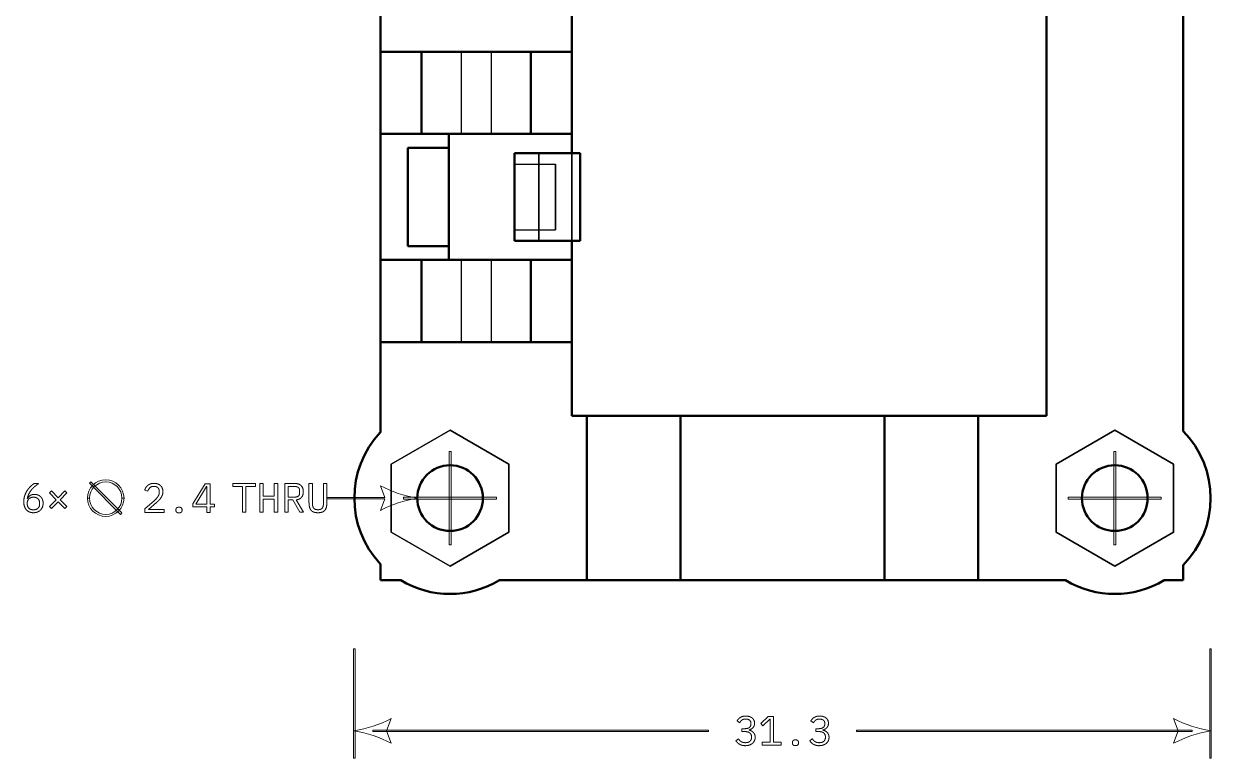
# Model space of a CAD drawing. Header units: millimetres. Extents: x 25 to 584, y 11 to 410.
# Drawn here: x 24.8 to 111.6, y 151.7 to 205.4 of the extents above; entities that cross this region are included whole.
import ezdxf

# ---------------------------------------------------------------- set-up
doc = ezdxf.new("R2010")
doc.units = ezdxf.units.MM
for name, color, linetype, lineweight in [('dims', 7, 'Continuous', 5), ('hidden', 7, 'Continuous', 25), ('part', 7, 'Continuous', 50)]:
    doc.layers.add(name, color=color, linetype=linetype, lineweight=lineweight)

msp = doc.modelspace()

# ---------------------------------------------------------------- linework, layer by layer
at = {"layer": 'dims'}
for p, q in [((55.913, 174.105), (55.913, 167.305)), ((56.064, 174.105), (55.913, 174.105)), ((56.064, 167.305), (56.064, 174.105)), ((104.513, 174.105), (104.513, 167.305)), ((104.663, 174.105), (104.513, 174.105)), ((104.663, 167.305), (104.663, 174.105)), ((25.902, 171.77), (25.578, 171.77)), ((26.838, 171.227), (26.691, 171.08)), ((26.691, 171.08), (27.18, 170.591)), ((27.327, 170.738), (26.838, 171.227)), ((27.816, 171.227), (27.327, 170.738)), ((27.474, 170.591), (27.963, 171.08)), ((27.963, 171.08), (27.816, 171.227)), ((29.732, 171.892), (29.625, 171.786)), ((29.625, 171.786), (31.893, 169.518)), ((32, 169.624), (29.732, 171.892)), ((33.663, 171.291), (33.888, 171.208)), ((34.731, 171.169), (34.731, 171.133)), ((38.076, 171.748), (37.17, 170.286)), ((37.395, 170.271), (38.19, 171.553)), ((38.442, 171.748), (38.076, 171.748)), ((38.19, 171.553), (38.202, 171.553)), ((38.202, 171.553), (38.202, 170.271)), ((38.442, 170.271), (38.442, 171.748)), ((40.103, 171.77), (40.103, 171.551)), ((41.753, 171.77), (40.103, 171.77)), ((40.103, 171.551), (40.803, 171.551)), ((40.803, 171.551), (40.803, 169.676)), ((41.054, 171.551), (41.753, 171.551)), ((41.054, 169.676), (41.054, 171.551)), ((41.753, 171.551), (41.753, 171.77)), ((42.068, 171.77), (42.068, 169.676)), ((42.321, 171.77), (42.068, 171.77)), ((42.321, 170.846), (42.321, 171.77)), ((43.136, 171.77), (43.136, 170.846)), ((43.388, 171.77), (43.136, 171.77)), ((43.388, 169.676), (43.388, 171.77)), ((43.898, 171.77), (43.898, 169.676)), ((44.661, 171.77), (43.898, 171.77)), ((44.151, 171.551), (44.654, 171.551)), ((44.151, 170.783), (44.151, 171.551)), ((44.991, 171.245), (44.991, 171.089)), ((45.921, 171.77), (45.668, 171.77)), ((45.668, 171.77), (45.668, 170.573)), ((45.921, 170.513), (45.921, 171.77)), ((46.736, 171.77), (46.736, 170.513)), ((46.988, 171.77), (46.736, 171.77)), ((46.988, 170.573), (46.988, 171.77)), ((50.889, 171.605), (51.207, 170.755)), ((25.074, 170.3), (25.074, 170.324)), ((25.092, 170.678), (25.077, 170.684)), ((25.98, 170.324), (25.98, 170.3)), ((27.18, 170.591), (26.691, 170.102)), ((26.838, 169.955), (27.327, 170.444)), ((27.327, 170.444), (27.816, 169.955)), ((27.963, 170.102), (27.474, 170.591)), ((29.478, 170.705), (29.628, 170.705)), ((29.628, 170.705), (29.478, 170.705)), ((31.998, 170.705), (32.148, 170.705)), ((32.148, 170.705), (31.998, 170.705)), ((34.38, 170.541), (33.681, 169.911)), ((33.942, 169.873), (34.527, 170.383)), ((37.17, 170.286), (37.17, 170.064)), ((38.202, 170.271), (37.395, 170.271)), ((38.753, 170.271), (38.442, 170.271)), ((38.753, 170.064), (38.753, 170.271)), ((43.136, 170.846), (42.321, 170.846)), ((42.321, 170.627), (43.136, 170.627)), ((42.321, 169.676), (42.321, 170.627)), ((43.136, 170.627), (43.136, 169.676)), ((44.654, 170.783), (44.151, 170.783)), ((44.151, 169.676), (44.151, 170.57)), ((44.151, 170.57), (44.483, 170.57)), ((44.483, 170.57), (44.993, 169.676)), ((45.276, 169.676), (44.741, 170.582)), ((48.988, 170.755), (46.988, 170.755)), ((46.988, 170.755), (46.988, 170.655)), ((46.988, 170.655), (48.988, 170.655)), ((51.207, 170.755), (48.988, 170.755)), ((48.988, 170.755), (48.988, 170.655)), ((48.988, 170.655), (48.988, 170.755)), ((48.988, 170.655), (51.207, 170.655)), ((51.207, 170.655), (50.889, 169.805)), ((59.389, 170.78), (52.589, 170.78)), ((52.589, 170.78), (52.589, 170.63)), ((52.589, 170.63), (59.389, 170.63)), ((59.389, 170.63), (59.389, 170.78)), ((107.989, 170.78), (101.188, 170.78)), ((101.188, 170.78), (101.188, 170.63)), ((101.188, 170.63), (107.989, 170.63)), ((107.989, 170.63), (107.989, 170.78)), ((26.691, 170.102), (26.838, 169.955)), ((27.816, 169.955), (27.963, 170.102)), ((31.893, 169.518), (32, 169.624)), ((33.681, 169.911), (33.681, 169.654)), ((33.681, 169.654), (35.078, 169.654)), ((35.078, 169.873), (33.942, 169.873)), ((35.078, 169.654), (35.078, 169.873)), ((35.946, 169.861), (35.946, 169.806)), ((36.39, 169.806), (36.39, 169.861)), ((37.17, 170.064), (38.202, 170.064)), ((38.202, 170.064), (38.202, 169.654)), ((38.202, 169.654), (38.442, 169.654)), ((38.442, 170.064), (38.753, 170.064)), ((38.442, 169.654), (38.442, 170.064)), ((40.803, 169.676), (41.054, 169.676)), ((42.068, 169.676), (42.321, 169.676)), ((43.136, 169.676), (43.388, 169.676)), ((43.898, 169.676), (44.151, 169.676)), ((44.993, 169.676), (45.276, 169.676)), ((55.913, 167.305), (56.064, 167.305)), ((104.513, 167.305), (104.663, 167.305)), ((49.038, 159.705), (48.938, 159.705)), ((48.938, 159.705), (48.938, 151.705)), ((49.038, 151.705), (49.038, 159.705)), ((111.639, 159.705), (111.539, 159.705)), ((111.539, 159.705), (111.539, 151.705)), ((111.639, 151.705), (111.639, 159.705)), ((51.351, 153.705), (51.688, 154.605)), ((79.254, 154.752), (78.698, 154.233)), ((78.845, 154.074), (79.374, 154.566)), ((79.646, 154.752), (79.254, 154.752)), ((79.374, 154.566), (79.394, 154.566)), ((79.394, 154.566), (79.394, 152.877)), ((79.646, 152.877), (79.646, 154.752)), ((108.888, 154.605), (109.226, 153.705)), ((50.338, 153.755), (50.338, 153.655)), ((74.883, 153.755), (50.338, 153.755)), ((51.688, 152.805), (51.351, 153.705)), ((74.883, 153.655), (74.883, 153.755)), ((76.974, 154.446), (77.162, 154.302)), ((77.549, 153.864), (77.319, 153.864)), ((77.319, 153.864), (77.319, 153.648)), ((77.844, 153.759), (77.844, 153.771)), ((77.987, 154.233), (77.987, 154.212)), ((78.698, 154.233), (78.845, 154.074)), ((82.373, 154.446), (82.562, 154.302)), ((82.949, 153.864), (82.718, 153.864)), ((82.718, 153.864), (82.718, 153.648)), ((83.243, 153.759), (83.243, 153.771)), ((83.387, 154.233), (83.387, 154.212)), ((85.694, 153.755), (85.694, 153.655)), ((110.239, 153.755), (85.694, 153.755)), ((109.226, 153.705), (108.888, 152.805)), ((110.239, 153.655), (110.239, 153.755)), ((50.338, 153.655), (74.883, 153.655)), ((77.072, 153.123), (76.883, 152.979)), ((77.319, 153.648), (77.567, 153.648)), ((78.029, 153.258), (78.029, 153.234)), ((78.794, 152.877), (78.794, 152.658)), ((79.394, 152.877), (78.794, 152.877)), ((80.198, 152.877), (79.646, 152.877)), ((80.198, 152.658), (80.198, 152.877)), ((81.017, 152.865), (81.017, 152.811)), ((81.461, 152.811), (81.461, 152.865)), ((82.472, 153.123), (82.283, 152.979)), ((82.718, 153.648), (82.967, 153.648)), ((83.429, 153.258), (83.429, 153.234)), ((85.694, 153.655), (110.239, 153.655)), ((78.794, 152.658), (80.198, 152.658)), ((48.938, 151.705), (49.038, 151.705)), ((111.539, 151.705), (111.639, 151.705))]:
    msp.add_line(p, q, dxfattribs=at)
for centre, radius, start, end in [((30.813, 170.705), 1.335, 0, 180), ((30.813, 170.705), 1.185, 0, 180), ((55.089, 179.705), 9.124, -117.40758, -99.46232), ((30.813, 170.705), 1.335, 180, 360), ((30.813, 170.705), 1.185, 180, 360), ((55.089, 161.705), 9.124, 99.46232, 117.40758), ((47.488, 162.705), 9.124, -80.53768, -62.59242), ((113.089, 162.705), 9.124, -117.40758, -99.46232), ((47.488, 144.705), 9.124, 62.59242, 80.53768), ((113.089, 144.705), 9.124, 99.46232, 117.40758)]:
    msp.add_arc(centre, radius, start, end, dxfattribs=at)
for points in [[(24.889, 170.883), (24.96, 171.089), (25.069, 171.258)], [(25.069, 171.258), (25.179, 171.428), (25.314, 171.558)], [(25.362, 171.285), (25.26, 171.158), (25.191, 171.012)], [(25.314, 171.558), (25.449, 171.689), (25.578, 171.77)], [(25.597, 171.53), (25.464, 171.413), (25.362, 171.285)], [(25.902, 171.77), (25.731, 171.647), (25.597, 171.53)], [(33.663, 171.291), (33.693, 171.384), (33.745, 171.473)], [(33.745, 171.473), (33.798, 171.561), (33.879, 171.63)], [(33.879, 171.63), (33.96, 171.699), (34.075, 171.741)], [(34.042, 171.467), (33.938, 171.369), (33.888, 171.208)], [(34.338, 171.564), (34.146, 171.564), (34.042, 171.467)], [(34.075, 171.741), (34.191, 171.784), (34.343, 171.784)], [(34.632, 171.461), (34.533, 171.564), (34.338, 171.564)], [(34.343, 171.784), (34.5, 171.784), (34.621, 171.739)], [(34.621, 171.739), (34.743, 171.694), (34.825, 171.613)], [(34.731, 171.169), (34.731, 171.358), (34.632, 171.461)], [(34.632, 170.825), (34.731, 170.971), (34.731, 171.133)], [(34.825, 171.613), (34.908, 171.531), (34.951, 171.42)], [(34.951, 171.42), (34.995, 171.309), (34.995, 171.178)], [(34.995, 171.178), (34.995, 171.058), (34.96, 170.953)], [(44.902, 171.471), (44.813, 171.551), (44.654, 171.551)], [(44.661, 171.77), (44.951, 171.77), (45.105, 171.611)], [(44.991, 171.245), (44.991, 171.392), (44.902, 171.471)], [(44.902, 170.862), (44.991, 170.942), (44.991, 171.089)], [(45.105, 171.611), (45.258, 171.452), (45.258, 171.167)], [(45.258, 171.167), (45.258, 170.912), (45.126, 170.759)], [(24.819, 170.444), (24.819, 170.678), (24.889, 170.883)], [(24.868, 170.108), (24.819, 170.258), (24.819, 170.444)], [(25.192, 170.654), (25.074, 170.537), (25.074, 170.324)], [(25.074, 170.3), (25.074, 170.087), (25.192, 169.97)], [(25.191, 171.012), (25.122, 170.867), (25.077, 170.684)], [(25.092, 170.678), (25.167, 170.807), (25.29, 170.892)], [(25.527, 170.771), (25.311, 170.771), (25.192, 170.654)], [(25.29, 170.892), (25.413, 170.978), (25.608, 170.978)], [(25.861, 170.654), (25.743, 170.771), (25.527, 170.771)], [(25.608, 170.978), (25.746, 170.978), (25.86, 170.933)], [(25.86, 170.933), (25.974, 170.888), (26.058, 170.804)], [(25.98, 170.324), (25.98, 170.537), (25.861, 170.654)], [(25.861, 169.97), (25.98, 170.087), (25.98, 170.3)], [(26.058, 170.804), (26.142, 170.72), (26.188, 170.6)], [(26.235, 170.333), (26.235, 170.18), (26.184, 170.053)], [(26.188, 170.6), (26.235, 170.48), (26.235, 170.333)], [(34.38, 170.541), (34.533, 170.679), (34.632, 170.825)], [(34.717, 170.564), (34.632, 170.473), (34.527, 170.383)], [(34.864, 170.752), (34.803, 170.656), (34.717, 170.564)], [(34.96, 170.953), (34.926, 170.848), (34.864, 170.752)], [(44.654, 170.783), (44.813, 170.783), (44.902, 170.862)], [(45.126, 170.759), (44.993, 170.606), (44.741, 170.582)], [(45.691, 170.165), (45.668, 170.339), (45.668, 170.573)], [(45.921, 170.513), (45.921, 170.36), (45.93, 170.24)], [(45.93, 170.24), (45.938, 170.12), (45.977, 170.034)], [(46.68, 170.034), (46.718, 170.12), (46.727, 170.24)], [(46.727, 170.24), (46.736, 170.36), (46.736, 170.513)], [(46.988, 170.573), (46.988, 170.339), (46.966, 170.165)], [(25.009, 169.854), (24.918, 169.958), (24.868, 170.108)], [(25.233, 169.695), (25.101, 169.751), (25.009, 169.854)], [(25.192, 169.97), (25.311, 169.853), (25.527, 169.853)], [(25.53, 169.64), (25.365, 169.64), (25.233, 169.695)], [(25.527, 169.853), (25.743, 169.853), (25.861, 169.97)], [(25.819, 169.691), (25.689, 169.64), (25.53, 169.64)], [(26.041, 169.833), (25.95, 169.742), (25.819, 169.691)], [(26.184, 170.053), (26.133, 169.925), (26.041, 169.833)], [(35.946, 169.861), (35.946, 169.939), (35.995, 169.99)], [(35.995, 169.678), (35.946, 169.729), (35.946, 169.806)], [(35.995, 169.99), (36.045, 170.041), (36.168, 170.041)], [(36.168, 169.626), (36.045, 169.626), (35.995, 169.678)], [(36.168, 170.041), (36.291, 170.041), (36.34, 169.99)], [(36.34, 169.678), (36.291, 169.626), (36.168, 169.626)], [(36.34, 169.99), (36.39, 169.939), (36.39, 169.861)], [(36.39, 169.806), (36.39, 169.729), (36.34, 169.678)], [(45.784, 169.874), (45.713, 169.991), (45.691, 170.165)], [(45.985, 169.698), (45.854, 169.757), (45.784, 169.874)], [(45.977, 170.034), (46.016, 169.949), (46.099, 169.904)], [(46.328, 169.64), (46.116, 169.64), (45.985, 169.698)], [(46.099, 169.904), (46.181, 169.859), (46.328, 169.859)], [(46.328, 169.859), (46.476, 169.859), (46.558, 169.904)], [(46.672, 169.698), (46.541, 169.64), (46.328, 169.64)], [(46.558, 169.904), (46.641, 169.949), (46.68, 170.034)], [(46.873, 169.874), (46.803, 169.757), (46.672, 169.698)], [(46.966, 170.165), (46.943, 169.991), (46.873, 169.874)], [(76.974, 154.446), (77.012, 154.509), (77.069, 154.57)], [(77.069, 154.57), (77.126, 154.632), (77.203, 154.68)], [(77.203, 154.68), (77.279, 154.728), (77.38, 154.758)], [(77.604, 154.569), (77.435, 154.569), (77.332, 154.495)], [(77.38, 154.758), (77.48, 154.788), (77.609, 154.788)], [(77.881, 154.485), (77.774, 154.569), (77.604, 154.569)], [(77.609, 154.788), (77.744, 154.788), (77.861, 154.753)], [(77.861, 154.753), (77.979, 154.719), (78.065, 154.651)], [(78.065, 154.651), (78.152, 154.584), (78.202, 154.485)], [(82.373, 154.446), (82.412, 154.509), (82.469, 154.57)], [(82.469, 154.57), (82.526, 154.632), (82.603, 154.68)], [(82.603, 154.68), (82.679, 154.728), (82.78, 154.758)], [(83.004, 154.569), (82.835, 154.569), (82.732, 154.495)], [(82.78, 154.758), (82.88, 154.788), (83.009, 154.788)], [(83.281, 154.485), (83.174, 154.569), (83.004, 154.569)], [(83.009, 154.788), (83.144, 154.788), (83.261, 154.753)], [(83.261, 154.753), (83.379, 154.719), (83.465, 154.651)], [(83.465, 154.651), (83.552, 154.584), (83.602, 154.485)], [(77.332, 154.495), (77.229, 154.422), (77.162, 154.302)], [(77.549, 153.864), (77.769, 153.864), (77.878, 153.961)], [(78.002, 153.834), (77.927, 153.792), (77.844, 153.771)], [(77.844, 153.759), (77.93, 153.741), (78.011, 153.7)], [(77.878, 153.961), (77.987, 154.059), (77.987, 154.212)], [(77.987, 154.233), (77.987, 154.401), (77.881, 154.485)], [(78.133, 153.936), (78.077, 153.876), (78.002, 153.834)], [(78.011, 153.7), (78.092, 153.66), (78.155, 153.595)], [(78.22, 154.077), (78.189, 153.996), (78.133, 153.936)], [(78.202, 154.485), (78.251, 154.386), (78.251, 154.26)], [(78.251, 154.26), (78.251, 154.158), (78.22, 154.077)], [(82.732, 154.495), (82.629, 154.422), (82.562, 154.302)], [(82.949, 153.864), (83.168, 153.864), (83.278, 153.961)], [(83.402, 153.834), (83.327, 153.792), (83.243, 153.771)], [(83.243, 153.759), (83.33, 153.741), (83.411, 153.7)], [(83.278, 153.961), (83.387, 154.059), (83.387, 154.212)], [(83.387, 154.233), (83.387, 154.401), (83.281, 154.485)], [(83.533, 153.936), (83.477, 153.876), (83.402, 153.834)], [(83.411, 153.7), (83.492, 153.66), (83.555, 153.595)], [(83.62, 154.077), (83.588, 153.996), (83.533, 153.936)], [(83.602, 154.485), (83.651, 154.386), (83.651, 154.26)], [(83.651, 154.26), (83.651, 154.158), (83.62, 154.077)], [(76.993, 152.847), (76.931, 152.91), (76.883, 152.979)], [(77.137, 152.733), (77.054, 152.784), (76.993, 152.847)], [(77.072, 153.123), (77.114, 153.06), (77.159, 153.009)], [(77.159, 153.009), (77.204, 152.958), (77.263, 152.92)], [(77.263, 152.92), (77.321, 152.883), (77.396, 152.862)], [(77.396, 152.862), (77.471, 152.841), (77.57, 152.841)], [(77.914, 153.546), (77.799, 153.648), (77.567, 153.648)], [(77.57, 152.841), (77.792, 152.841), (77.911, 152.943)], [(77.911, 152.943), (78.029, 153.045), (78.029, 153.234)], [(78.029, 153.258), (78.029, 153.444), (77.914, 153.546)], [(78.241, 152.983), (78.189, 152.871), (78.094, 152.791)], [(78.155, 153.595), (78.219, 153.531), (78.256, 153.439)], [(78.294, 153.231), (78.294, 153.096), (78.241, 152.983)], [(78.256, 153.439), (78.294, 153.348), (78.294, 153.231)], [(81.017, 152.865), (81.017, 152.943), (81.067, 152.994)], [(81.067, 152.682), (81.017, 152.733), (81.017, 152.811)], [(81.067, 152.994), (81.116, 153.045), (81.239, 153.045)], [(81.239, 153.045), (81.362, 153.045), (81.412, 152.994)], [(81.412, 152.994), (81.461, 152.943), (81.461, 152.865)], [(81.461, 152.811), (81.461, 152.733), (81.412, 152.682)], [(82.393, 152.847), (82.331, 152.91), (82.283, 152.979)], [(82.537, 152.733), (82.454, 152.784), (82.393, 152.847)], [(82.472, 153.123), (82.514, 153.06), (82.559, 153.009)], [(82.559, 153.009), (82.604, 152.958), (82.663, 152.92)], [(82.663, 152.92), (82.721, 152.883), (82.796, 152.862)], [(82.796, 152.862), (82.871, 152.841), (82.97, 152.841)], [(83.314, 153.546), (83.198, 153.648), (82.967, 153.648)], [(82.97, 152.841), (83.192, 152.841), (83.311, 152.943)], [(83.311, 152.943), (83.429, 153.045), (83.429, 153.234)], [(83.429, 153.258), (83.429, 153.444), (83.314, 153.546)], [(83.641, 152.983), (83.588, 152.871), (83.494, 152.791)], [(83.555, 153.595), (83.618, 153.531), (83.656, 153.439)], [(83.694, 153.231), (83.694, 153.096), (83.641, 152.983)], [(83.656, 153.439), (83.694, 153.348), (83.694, 153.231)], [(77.326, 152.652), (77.219, 152.682), (77.137, 152.733)], [(77.57, 152.622), (77.432, 152.622), (77.326, 152.652)], [(77.866, 152.667), (77.732, 152.622), (77.57, 152.622)], [(78.094, 152.791), (77.999, 152.712), (77.866, 152.667)], [(81.239, 152.631), (81.116, 152.631), (81.067, 152.682)], [(81.412, 152.682), (81.362, 152.631), (81.239, 152.631)], [(82.726, 152.652), (82.619, 152.682), (82.537, 152.733)], [(82.97, 152.622), (82.832, 152.622), (82.726, 152.652)], [(83.266, 152.667), (83.132, 152.622), (82.97, 152.622)], [(83.494, 152.791), (83.399, 152.712), (83.266, 152.667)]]:
    msp.add_open_spline(points, degree=2, dxfattribs=at)
at = {"layer": 'hidden'}
for p, q in [((50.889, 175.5), (50.889, 214.66)), ((109.588, 214.556), (109.588, 175.604)), ((64.888, 176.705), (64.888, 213.455)), ((99.588, 176.705), (99.588, 213.455)), ((50.889, 203.305), (64.888, 203.305)), ((53.889, 203.305), (53.889, 197.305)), ((56.788, 203.305), (56.788, 197.305)), ((58.988, 203.305), (58.988, 197.305)), ((61.889, 203.305), (61.889, 197.305)), ((50.889, 197.305), (55.888, 197.305)), ((55.888, 196.305), (55.888, 197.305)), ((55.888, 197.305), (64.888, 197.305)), ((55.888, 196.305), (52.888, 196.305)), ((52.888, 196.305), (52.888, 189.105)), ((55.888, 189.105), (55.888, 196.305)), ((60.688, 195.905), (62.488, 195.905)), ((60.688, 195.905), (60.688, 189.505)), ((62.488, 195.905), (62.488, 189.505)), ((62.488, 189.505), (62.488, 195.905)), ((62.488, 195.905), (64.888, 195.905)), ((64.888, 195.905), (64.888, 189.505)), ((64.888, 195.905), (65.489, 195.905)), ((65.489, 189.505), (65.489, 195.905)), ((60.688, 195.105), (63.688, 195.105)), ((60.688, 190.305), (63.688, 190.305)), ((60.688, 189.505), (62.488, 189.505)), ((62.488, 189.505), (64.888, 189.505)), ((64.888, 189.505), (65.489, 189.505)), ((55.888, 189.105), (52.888, 189.105)), ((55.888, 188.105), (55.888, 189.105)), ((50.889, 188.105), (55.888, 188.105)), ((53.889, 188.105), (53.889, 182.105)), ((55.888, 188.105), (64.888, 188.105)), ((56.788, 188.105), (56.788, 182.105)), ((58.988, 188.105), (58.988, 182.105)), ((61.889, 188.105), (61.889, 182.105)), ((64.888, 182.105), (50.889, 182.105)), ((99.588, 176.705), (64.888, 176.705)), ((65.989, 164.705), (65.989, 176.705)), ((94.588, 164.705), (94.588, 176.705)), ((55.988, 175.67), (51.688, 173.188)), ((51.688, 173.188), (55.988, 175.67)), ((55.988, 175.67), (60.288, 173.188)), ((60.288, 173.188), (55.988, 175.67)), ((100.288, 173.188), (104.588, 175.67)), ((104.588, 175.67), (100.288, 173.188)), ((104.588, 175.67), (108.888, 173.188)), ((108.888, 173.188), (104.588, 175.67)), ((51.688, 168.222), (51.688, 173.188)), ((51.688, 173.188), (51.688, 168.222)), ((60.288, 173.188), (60.288, 168.222)), ((60.288, 168.222), (60.288, 173.188)), ((100.288, 168.222), (100.288, 173.188)), ((100.288, 173.188), (100.288, 168.222)), ((108.888, 173.188), (108.888, 168.222)), ((108.888, 168.222), (108.888, 173.188)), ((55.988, 165.74), (51.688, 168.222)), ((51.688, 168.222), (55.988, 165.74)), ((55.988, 165.74), (60.288, 168.222)), ((60.288, 168.222), (55.988, 165.74)), ((104.588, 165.74), (100.288, 168.222)), ((100.288, 168.222), (104.588, 165.74)), ((108.888, 168.222), (104.588, 165.74)), ((104.588, 165.74), (108.888, 168.222)), ((50.889, 164.705), (50.889, 165.91)), ((109.588, 165.806), (109.588, 164.705)), ((50.889, 164.705), (52.383, 164.705)), ((59.594, 164.705), (100.983, 164.705)), ((108.194, 164.705), (109.588, 164.705))]:
    msp.add_line(p, q, dxfattribs=at)
for centre in [(55.988, 170.705), (104.588, 170.705)]:
    msp.add_circle(centre, 2.4, dxfattribs=at)
for centre, start, end in [((55.988, 170.705), 136.76677, 223.23323), ((104.588, 170.705), -44.41531, 44.41531), ((55.988, 170.705), 238.99728, 301.00272), ((104.588, 170.705), 238.99728, 301.00272)]:
    msp.add_arc(centre, 7, start, end, dxfattribs=at)
for points in [[(58.988, 203.305), (58.961, 203.305), (58.88, 203.305), (58.749, 203.305), (58.574, 203.305), (58.366, 203.305), (58.133, 203.305), (57.889, 203.305), (57.644, 203.305), (57.411, 203.305), (57.203, 203.305), (57.028, 203.305), (56.897, 203.305), (56.816, 203.305), (56.788, 203.305)], [(56.788, 203.305), (56.816, 203.305), (56.897, 203.305), (57.028, 203.305), (57.203, 203.305), (57.411, 203.305), (57.644, 203.305), (57.889, 203.305), (58.133, 203.305), (58.366, 203.305), (58.574, 203.305), (58.749, 203.305), (58.88, 203.305), (58.961, 203.305), (58.988, 203.305)], [(58.988, 197.305), (58.961, 197.305), (58.88, 197.305), (58.749, 197.305), (58.574, 197.305), (58.366, 197.305), (58.133, 197.305), (57.889, 197.305), (57.644, 197.305), (57.411, 197.305), (57.203, 197.305), (57.028, 197.305), (56.897, 197.305), (56.816, 197.305), (56.788, 197.305)], [(56.788, 197.305), (56.816, 197.305), (56.897, 197.305), (57.028, 197.305), (57.203, 197.305), (57.411, 197.305), (57.644, 197.305), (57.889, 197.305), (58.133, 197.305), (58.366, 197.305), (58.574, 197.305), (58.749, 197.305), (58.88, 197.305), (58.961, 197.305), (58.988, 197.305)], [(60.688, 195.105), (60.688, 195.045), (60.688, 194.867), (60.688, 194.581), (60.688, 194.201), (60.688, 193.746), (60.688, 193.239), (60.688, 192.705), (60.688, 192.171), (60.688, 191.664), (60.688, 191.209), (60.688, 190.829), (60.688, 190.543), (60.688, 190.365), (60.688, 190.305)], [(63.688, 195.105), (63.688, 195.045), (63.688, 194.867), (63.688, 194.581), (63.688, 194.201), (63.688, 193.746), (63.688, 193.239), (63.688, 192.705), (63.688, 192.171), (63.688, 191.664), (63.688, 191.209), (63.688, 190.829), (63.688, 190.543), (63.688, 190.365), (63.688, 190.305)], [(58.988, 188.105), (58.961, 188.105), (58.88, 188.105), (58.749, 188.105), (58.574, 188.105), (58.366, 188.105), (58.133, 188.105), (57.889, 188.105), (57.644, 188.105), (57.411, 188.105), (57.203, 188.105), (57.028, 188.105), (56.897, 188.105), (56.816, 188.105), (56.788, 188.105)], [(56.788, 188.105), (56.816, 188.105), (56.897, 188.105), (57.028, 188.105), (57.203, 188.105), (57.411, 188.105), (57.644, 188.105), (57.889, 188.105), (58.133, 188.105), (58.366, 188.105), (58.574, 188.105), (58.749, 188.105), (58.88, 188.105), (58.961, 188.105), (58.988, 188.105)], [(58.988, 182.105), (58.961, 182.105), (58.88, 182.105), (58.749, 182.105), (58.574, 182.105), (58.366, 182.105), (58.133, 182.105), (57.889, 182.105), (57.644, 182.105), (57.411, 182.105), (57.203, 182.105), (57.028, 182.105), (56.897, 182.105), (56.816, 182.105), (56.788, 182.105)], [(56.788, 182.105), (56.816, 182.105), (56.897, 182.105), (57.028, 182.105), (57.203, 182.105), (57.411, 182.105), (57.644, 182.105), (57.889, 182.105), (58.133, 182.105), (58.366, 182.105), (58.574, 182.105), (58.749, 182.105), (58.88, 182.105), (58.961, 182.105), (58.988, 182.105)]]:
    msp.add_open_spline(points, degree=1, dxfattribs=at)
for points, knots in [([(60.688, 192.705), (60.688, 192.839), (60.688, 192.974), (60.688, 193.241), (60.688, 193.498), (60.688, 193.622), (60.688, 193.746), (60.688, 193.864), (60.688, 193.982), (60.688, 194.092), (60.688, 194.201), (60.688, 194.302), (60.688, 194.402), (60.688, 194.492), (60.688, 194.581), (60.688, 194.659), (60.688, 194.737), (60.688, 194.802), (60.688, 194.867), (60.688, 194.919), (60.688, 194.97), (60.688, 195.008), (60.688, 195.045), (60.688, 195.067), (60.688, 195.09), (60.688, 195.097), (60.688, 195.105)], [0, 0, 0, 0.1122, 0.1122, 0.336599, 0.336599, 0.448799, 0.448799, 0.560999, 0.560999, 0.673198, 0.673198, 0.785398, 0.785398, 0.897598, 0.897598, 1.009798, 1.009798, 1.121997, 1.121997, 1.234197, 1.234197, 1.346397, 1.346397, 1.458597, 1.458597, 1.570796, 1.570796, 1.570796]), ([(63.688, 192.705), (63.688, 192.839), (63.688, 192.974), (63.688, 193.241), (63.688, 193.498), (63.688, 193.622), (63.688, 193.746), (63.688, 193.864), (63.688, 193.982), (63.688, 194.092), (63.688, 194.201), (63.688, 194.302), (63.688, 194.402), (63.688, 194.492), (63.688, 194.581), (63.688, 194.659), (63.688, 194.737), (63.688, 194.802), (63.688, 194.867), (63.688, 194.919), (63.688, 194.97), (63.688, 195.008), (63.688, 195.045), (63.688, 195.067), (63.688, 195.09), (63.688, 195.097), (63.688, 195.105)], [0, 0, 0, 0.1122, 0.1122, 0.336599, 0.336599, 0.448799, 0.448799, 0.560999, 0.560999, 0.673198, 0.673198, 0.785398, 0.785398, 0.897598, 0.897598, 1.009798, 1.009798, 1.121997, 1.121997, 1.234197, 1.234197, 1.346397, 1.346397, 1.458597, 1.458597, 1.570796, 1.570796, 1.570796]), ([(60.688, 190.305), (60.688, 190.313), (60.688, 190.32), (60.688, 190.343), (60.688, 190.365), (60.688, 190.402), (60.688, 190.44), (60.688, 190.491), (60.688, 190.543), (60.688, 190.608), (60.688, 190.673), (60.688, 190.751), (60.688, 190.829), (60.688, 190.918), (60.688, 191.008), (60.688, 191.108), (60.688, 191.209), (60.688, 191.318), (60.688, 191.428), (60.688, 191.546), (60.688, 191.664), (60.688, 191.788), (60.688, 191.912), (60.688, 192.042), (60.688, 192.171), (60.688, 192.435), (60.688, 192.705)], [0, 0, 0, 0.071429, 0.071429, 0.142857, 0.142857, 0.214286, 0.214286, 0.285714, 0.285714, 0.357143, 0.357143, 0.428571, 0.428571, 0.5, 0.5, 0.571429, 0.571429, 0.642857, 0.642857, 0.714286, 0.714286, 0.785714, 0.785714, 0.857143, 0.857143, 1, 1, 1]), ([(63.688, 190.305), (63.688, 190.313), (63.688, 190.32), (63.688, 190.343), (63.688, 190.365), (63.688, 190.402), (63.688, 190.44), (63.688, 190.491), (63.688, 190.543), (63.688, 190.608), (63.688, 190.673), (63.688, 190.751), (63.688, 190.829), (63.688, 190.918), (63.688, 191.008), (63.688, 191.108), (63.688, 191.209), (63.688, 191.318), (63.688, 191.428), (63.688, 191.546), (63.688, 191.664), (63.688, 191.788), (63.688, 191.912), (63.688, 192.042), (63.688, 192.171), (63.688, 192.435), (63.688, 192.705)], [0, 0, 0, 0.071429, 0.071429, 0.142857, 0.142857, 0.214286, 0.214286, 0.285714, 0.285714, 0.357143, 0.357143, 0.428571, 0.428571, 0.5, 0.5, 0.571429, 0.571429, 0.642857, 0.642857, 0.714286, 0.714286, 0.785714, 0.785714, 0.857143, 0.857143, 1, 1, 1])]:
    msp.add_open_spline(points, degree=2, knots=knots, dxfattribs=at)
at = {"layer": 'part'}
for p, q in [((109.588, 175.604), (109.588, 214.556)), ((50.889, 203.305), (50.889, 213.055)), ((64.888, 203.305), (64.888, 213.055)), ((99.588, 176.705), (99.588, 213.455)), ((50.889, 197.305), (50.889, 203.305)), ((50.889, 203.305), (53.889, 203.305)), ((53.889, 197.305), (53.889, 203.305)), ((61.889, 203.305), (64.888, 203.305)), ((61.889, 197.305), (61.889, 203.305)), ((64.888, 197.305), (64.888, 203.305)), ((50.889, 188.105), (50.889, 197.305)), ((50.889, 197.305), (53.889, 197.305)), ((55.888, 196.305), (55.888, 197.305)), ((61.889, 197.305), (64.888, 197.305)), ((64.888, 195.905), (64.888, 197.305)), ((55.888, 196.305), (52.888, 196.305)), ((52.888, 196.305), (52.888, 189.105)), ((55.888, 196.305), (55.888, 189.105)), ((60.688, 195.905), (65.489, 195.905)), ((60.688, 189.505), (60.688, 195.905)), ((65.489, 189.505), (65.489, 195.905)), ((60.688, 189.505), (65.489, 189.505)), ((64.888, 188.105), (64.888, 189.505)), ((55.888, 189.105), (52.888, 189.105)), ((55.888, 188.105), (55.888, 189.105)), ((50.889, 182.105), (50.889, 188.105)), ((50.889, 188.105), (53.889, 188.105)), ((53.889, 182.105), (53.889, 188.105)), ((61.889, 188.105), (64.888, 188.105)), ((61.889, 182.105), (61.889, 188.105)), ((64.888, 182.105), (64.888, 188.105)), ((50.889, 182.105), (50.889, 175.5)), ((50.889, 182.105), (53.889, 182.105)), ((61.889, 182.105), (64.888, 182.105)), ((64.888, 182.105), (64.888, 176.705)), ((64.888, 176.705), (65.989, 176.705)), ((65.989, 176.705), (72.829, 176.705)), ((65.989, 164.705), (65.989, 176.705)), ((72.829, 176.705), (72.829, 164.705)), ((87.748, 176.705), (94.588, 176.705)), ((87.748, 176.705), (87.748, 164.705)), ((94.588, 176.705), (99.588, 176.705)), ((94.588, 164.705), (94.588, 176.705)), ((50.889, 165.91), (50.889, 164.705)), ((109.588, 164.705), (109.588, 165.806)), ((52.383, 164.705), (50.889, 164.705)), ((65.989, 164.705), (59.594, 164.705)), ((65.989, 164.705), (72.829, 164.705)), ((87.748, 164.705), (94.588, 164.705)), ((100.983, 164.705), (94.588, 164.705)), ((109.588, 164.705), (108.194, 164.705))]:
    msp.add_line(p, q, dxfattribs=at)
for centre in [(55.988, 170.705), (104.588, 170.705)]:
    msp.add_circle(centre, 2.4, dxfattribs=at)
for centre, start, end in [((55.988, 170.705), 136.76677, 223.23323), ((104.588, 170.705), -44.41531, 44.41531), ((55.988, 170.705), 238.99728, 301.00272), ((104.588, 170.705), 238.99728, 301.00272)]:
    msp.add_arc(centre, 7, start, end, dxfattribs=at)
for points in [[(61.889, 203.305), (61.788, 203.305), (61.492, 203.305), (61.016, 203.305), (60.382, 203.305), (59.624, 203.305), (58.779, 203.305), (57.889, 203.305), (56.998, 203.305), (56.153, 203.305), (55.395, 203.305), (54.761, 203.305), (54.285, 203.305), (53.989, 203.305), (53.889, 203.305)], [(61.889, 197.305), (61.788, 197.305), (61.492, 197.305), (61.016, 197.305), (60.382, 197.305), (59.624, 197.305), (58.779, 197.305), (57.889, 197.305), (56.998, 197.305), (56.153, 197.305), (55.395, 197.305), (54.761, 197.305), (54.285, 197.305), (53.989, 197.305), (53.889, 197.305)], [(61.889, 188.105), (61.788, 188.105), (61.492, 188.105), (61.016, 188.105), (60.382, 188.105), (59.624, 188.105), (58.779, 188.105), (57.889, 188.105), (56.998, 188.105), (56.153, 188.105), (55.395, 188.105), (54.761, 188.105), (54.285, 188.105), (53.989, 188.105), (53.889, 188.105)], [(61.889, 182.105), (61.788, 182.105), (61.492, 182.105), (61.016, 182.105), (60.382, 182.105), (59.624, 182.105), (58.779, 182.105), (57.889, 182.105), (56.998, 182.105), (56.153, 182.105), (55.395, 182.105), (54.761, 182.105), (54.285, 182.105), (53.989, 182.105), (53.889, 182.105)]]:
    msp.add_open_spline(points, degree=1, dxfattribs=at)
for points in [[(72.829, 176.705), (73.318, 176.705), (73.807, 176.705), (74.316, 176.705), (74.825, 176.705), (75.351, 176.705), (75.877, 176.705), (76.417, 176.705), (76.956, 176.705), (77.506, 176.705), (78.055, 176.705), (79.167, 176.705), (80.288, 176.705), (81.41, 176.705), (82.522, 176.705), (83.071, 176.705), (83.621, 176.705), (84.16, 176.705), (84.7, 176.705), (85.226, 176.705), (85.752, 176.705), (86.261, 176.705), (86.77, 176.705), (87.259, 176.705), (87.748, 176.705)], [(72.829, 164.705), (73.318, 164.705), (73.807, 164.705), (74.316, 164.705), (74.825, 164.705), (75.351, 164.705), (75.877, 164.705), (76.417, 164.705), (76.956, 164.705), (77.506, 164.705), (78.055, 164.705), (79.167, 164.705), (80.288, 164.705), (81.41, 164.705), (82.522, 164.705), (83.071, 164.705), (83.621, 164.705), (84.16, 164.705), (84.7, 164.705), (85.226, 164.705), (85.752, 164.705), (86.261, 164.705), (86.77, 164.705), (87.259, 164.705), (87.748, 164.705)]]:
    msp.add_open_spline(points, degree=2, knots=[0, 0, 0, 0.071429, 0.071429, 0.142857, 0.142857, 0.214286, 0.214286, 0.285714, 0.285714, 0.357143, 0.357143, 0.5, 0.5, 0.642857, 0.642857, 0.714286, 0.714286, 0.785714, 0.785714, 0.857143, 0.857143, 0.928571, 0.928571, 1, 1, 1], dxfattribs=at)

doc.saveas('drawing.dxf')
